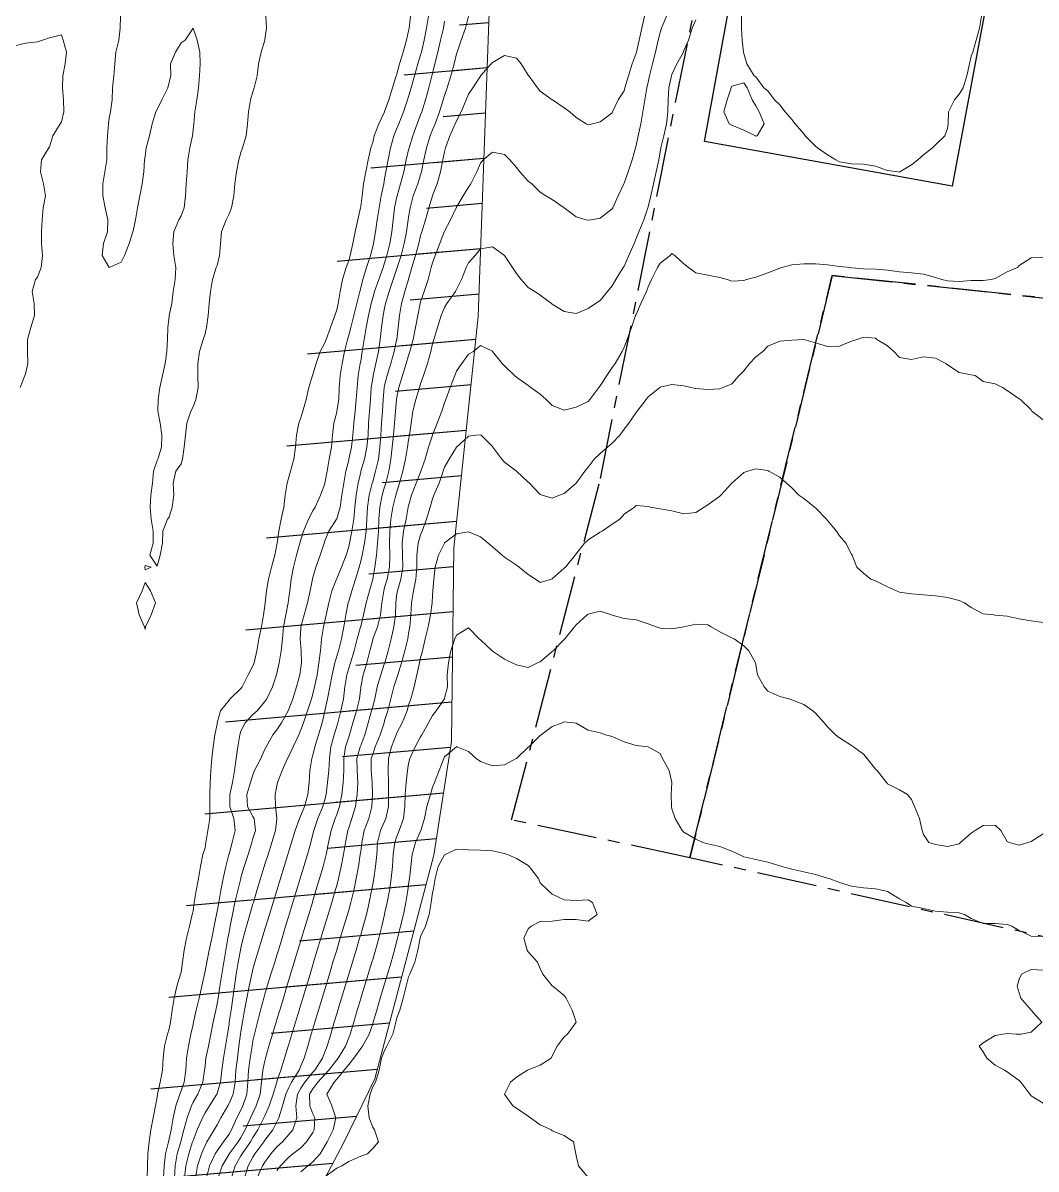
# Model space of a CAD drawing. Header units: centimetres. Extents: x 0 to 642158, y -847 to 649707.
# Drawn here: x 617117.14 to 617159.46, y 621614.12 to 621661.96 of the extents above; entities that cross this region are included whole.
import ezdxf

# ---------------------------------------------------------------- set-up
doc = ezdxf.new("R2010")
doc.units = ezdxf.units.CM
doc.header["$MEASUREMENT"] = 0
doc.linetypes.add('CENTERX2', pattern=[4, 2.5, -0.5, 0.5, -0.5])
doc.layers.add('MEV_schema paysager_Ha', color=7, linetype='Continuous', lineweight=25, transparency=0.13)
doc.layers.add('MEV_schema paysager_V', color=7, linetype='Continuous', lineweight=20)
doc.layers.add('WAL_topographie 0.5', color=253, linetype='Continuous', lineweight=20)
doc.layers.add('SPW_batiments', color=7, linetype='Continuous')
doc.layers.add('SPW_parcellaire cadastral', color=7, linetype='CENTERX2', lineweight=25, true_color=0xff0542)

msp = doc.modelspace()

# ---------------------------------------------------------------- hatches: boundary and pattern name
at = {"layer": 'MEV_schema paysager_Ha', "transparency": 33554687}
h = msp.add_hatch(dxfattribs=at)
h.set_pattern_fill('ANSI31', color=60, scale=30, angle=320)
h.paths.add_polyline_path([(617169.617, 620973.194), (617165.143, 620997.552), (617163.049, 621011.729), (617162.573, 621023.432), (617161.336, 621028.189), (617160.67, 621031.995), (617159.432, 621036.467), (617156.475, 621053.969), (617156.906, 621060.001), (617157.984, 621066.14), (617158.414, 621069.802), (617158.199, 621075.295), (617157.014, 621080.142), (617155.505, 621084.988), (617154.751, 621088.973), (617151.842, 621094.789), (617149.148, 621099.205), (617146.994, 621101.252), (617145.377, 621102.544), (617143.546, 621103.621), (617141.391, 621107.391), (617140.307, 621121.334), (617138.581, 621134.515), (617137.596, 621148.681), (617137.947, 621158.301), (617138.342, 621166.601), (617137.255, 621176.482), (617136.069, 621187.153), (617134.618, 621206.801), (617133.841, 621215.056), (617132.235, 621238.569), (617131.105, 621276.162), (617130.662, 621320.72), (617129.383, 621365.826), (617128.171, 621391.821), (617126.408, 621441.701), (617124.527, 621449.888), (617124.527, 621453.399), (617124.884, 621455.482), (617126.075, 621456.85), (617127.265, 621458.873), (617127.265, 621461.254), (617125.649, 621473.672), (617125.524, 621482.896), (617125.025, 621497.979), (617124.776, 621519.544), (617124.92, 621540.094), (617125.983, 621565.584), (617126.337, 621580.453), (617126.163, 621598.374), (617127.186, 621608.874), (617130.532, 621615.192), (617131.834, 621617.887), (617134.298, 621627.22), (617135.042, 621631.96), (617135.135, 621640.047), (617136.158, 621649.713), (617136.911, 621670.5), (617129.26, 621649.205), (617124.61, 621628.36), (617120.259, 621606.016), (617117.259, 621583.371), (617115.237, 621541.083), (617114.562, 621520.401), (617115.536, 621487.717), (617112.094, 621474.528), (617111.291, 621462.83), (617115.078, 621434.173), (617114.685, 621412.686), (617116.517, 621383.817), (617118.213, 621359.713), (617121.633, 621297.519), (617122.293, 621280.379), (617124.809, 621252.783), (617126.661, 621222.595), (617125.403, 621211.007), (617126.795, 621190.875), (617128.52, 621169.158), (617130.485, 621161.793), (617131.444, 621155.186), (617130.649, 621150.827), (617132.125, 621142.753), (617132.79, 621125.456), (617134.954, 621111.319), (617137.702, 621098.468), (617139.749, 621087.381), (617141.795, 621083.246), (617143.417, 621082.42), (617144.557, 621081.575), (617145.493, 621080.194), (617145.463, 621077.083), (617144.023, 621074.463), (617144.278, 621071.03), (617145.295, 621066.579), (617147.455, 621053.531), (617147.76, 621048.137), (617148.575, 621044.067), (617151.222, 621037.452), (617151.12, 621031.956), (617151.633, 621023.148), (617154.427, 621011.658), (617158.897, 620988.919), (617162.537, 620970.568), (617168.729, 620939.186), (617182.921, 620879.156), (617188.263, 620855.446), (617193.71, 620854.003), (617187.498, 620892.108), (617176.811, 620939.879)])
h = msp.add_hatch(dxfattribs=at)
h.set_pattern_fill('ANSI31', color=60, scale=15, angle=320)
h.paths.add_polyline_path([(617169.617, 620973.194), (617165.143, 620997.552), (617163.049, 621011.729), (617162.573, 621023.432), (617161.336, 621028.189), (617160.67, 621031.995), (617159.432, 621036.467), (617156.475, 621053.969), (617156.906, 621060.001), (617157.984, 621066.14), (617158.414, 621069.802), (617158.199, 621075.295), (617157.014, 621080.142), (617155.505, 621084.988), (617154.751, 621088.973), (617151.842, 621094.789), (617149.148, 621099.205), (617146.994, 621101.252), (617145.377, 621102.544), (617143.546, 621103.621), (617141.391, 621107.391), (617140.307, 621121.334), (617138.581, 621134.515), (617137.596, 621148.681), (617137.947, 621158.301), (617138.342, 621166.601), (617137.255, 621176.482), (617136.069, 621187.153), (617134.618, 621206.801), (617133.841, 621215.056), (617132.235, 621238.569), (617131.105, 621276.162), (617130.662, 621320.72), (617129.383, 621365.826), (617128.171, 621391.821), (617126.408, 621441.701), (617124.527, 621449.888), (617124.527, 621453.399), (617124.884, 621455.482), (617126.075, 621456.85), (617127.265, 621458.873), (617127.265, 621461.254), (617125.649, 621473.672), (617125.524, 621482.896), (617125.025, 621497.979), (617124.776, 621519.544), (617124.92, 621540.094), (617125.983, 621565.584), (617126.337, 621580.453), (617126.163, 621598.374), (617127.186, 621608.874), (617130.532, 621615.192), (617131.834, 621617.887), (617134.298, 621627.22), (617135.042, 621631.96), (617135.135, 621640.047), (617136.158, 621649.713), (617136.911, 621670.5), (617132.957, 621648.368), (617129.989, 621627.895), (617123.162, 621605.493), (617122.123, 621583.834), (617121.418, 621540.656), (617120.578, 621519.454), (617120.8, 621487.646), (617120.576, 621474.663), (617119.681, 621463.134), (617121.439, 621434.424), (617121.208, 621413.2), (617123.756, 621383.971), (617124.633, 621359.105), (617126.907, 621297.599), (617127.217, 621280.099), (617128.476, 621252.652), (617130.286, 621222.294), (617130.788, 621212.114), (617133.595, 621189.8), (617133.864, 621168.997), (617134.545, 621163.04), (617136.407, 621155.367), (617136.033, 621153.22), (617137.061, 621150.231), (617136.705, 621143.134), (617138.509, 621125.82), (617138.985, 621114.157), (617141.16, 621102.299), (617147.01, 621090.064), (617151.616, 621087.22), (617153.107, 621084.646), (617154.311, 621082.965), (617155.38, 621081.272), (617156.272, 621077.352), (617156.539, 621073.164), (617152.956, 621057.576), (617153.92, 621035.982), (617159.694, 621019.068), (617160.419, 620997.657), (617177.679, 620920.157), (617193.56, 620854.923), (617187.498, 620892.108)])

# ---------------------------------------------------------------- linework, layer by layer
at = {"layer": 'MEV_schema paysager_V', "color": 7, "true_color": 0xffffff}
msp.add_lwpolyline([(617127.265, 621461.254), (617125.649, 621473.672), (617125.524, 621482.896), (617125.025, 621497.979), (617124.776, 621519.544), (617124.92, 621540.094), (617125.983, 621565.584), (617126.337, 621580.453), (617126.163, 621598.374), (617127.186, 621608.874), (617130.532, 621615.192), (617131.834, 621617.887), (617134.298, 621627.22), (617135.042, 621631.96), (617135.135, 621640.047), (617136.158, 621649.713), (617136.911, 621670.5)], dxfattribs=at)
at = {"layer": 'SPW_batiments'}
msp.add_lwpolyline([(617157.977, 621666.021), (617155.946, 621655.154), (617145.611, 621657.02), (617147.627, 621668.053), (617157.977, 621666.021)], dxfattribs=at)
at = {"layer": 'SPW_parcellaire cadastral'}
for points in [[(617182.262, 621648.106), (617150.946, 621651.419), (617144.999, 621627.113), (617137.552, 621628.697), (617141.263, 621642.951), (617146.814, 621670.696)], [(617175.499, 621620.356), (617161.978, 621623.32), (617144.999, 621627.113), (617150.946, 621651.419), (617182.262, 621648.106), (617179.137, 621636.513), (617177.665, 621630.411), (617175.499, 621620.356)]]:
    msp.add_lwpolyline(points, dxfattribs=at)
at = {"layer": 'WAL_topographie 0.5'}
for points in [[(617121.217, 621662.25), (617121.208, 621661.75), (617121.147, 621661.25), (617121.029, 621660.75), (617120.977, 621660.25), (617120.935, 621659.75), (617120.88, 621659.25), (617120.864, 621658.75), (617120.798, 621658.25), (617120.75, 621658), (617120.717, 621657.75), (617120.673, 621657.25), (617120.646, 621656.75), (617120.641, 621656.25), (617120.569, 621655.75), (617120.477, 621655.25), (617120.485, 621654.75), (617120.576, 621654.25), (617120.691, 621653.75), (617120.677, 621653.25), (617120.506, 621652.75), (617120.458, 621652.25), (617120.75, 621651.75), (617121.25, 621651.972), (617121.383, 621652.25), (617121.58, 621652.75), (617121.738, 621653.25), (617121.75, 621653.279), (617121.843, 621653.75), (617121.931, 621654.25), (617122.027, 621654.75), (617122.127, 621655.25), (617122.195, 621655.75), (617122.226, 621656.25), (617122.25, 621656.387), (617122.293, 621656.75), (617122.425, 621657.25), (617122.537, 621657.75), (617122.692, 621658.25), (617122.75, 621658.348), (617122.947, 621658.75), (617123.2, 621659.25), (617123.25, 621659.485), (617123.314, 621659.75), (617123.309, 621660.25), (617123.509, 621660.75), (617123.75, 621661.139), (617123.924, 621661.25), (617124.25, 621661.75), (617124.25, 621661.75), (617124.25, 621661.75), (617124.413, 621661.25), (617124.537, 621660.75), (617124.55, 621660.25), (617124.524, 621659.75), (617124.481, 621659.25), (617124.407, 621658.75), (617124.329, 621658.25), (617124.275, 621657.75), (617124.25, 621657.5), (617124.222, 621657.25), (617124.112, 621656.75), (617124.034, 621656.25), (617124.004, 621655.75), (617123.956, 621655.25), (617123.931, 621654.75), (617123.87, 621654.25), (617123.75, 621653.912), (617123.66, 621653.75), (617123.446, 621653.25), (617123.406, 621652.75), (617123.451, 621652.25), (617123.535, 621651.75), (617123.506, 621651.25), (617123.42, 621650.75), (617123.363, 621650.25), (617123.257, 621649.75), (617123.25, 621649.704), (617123.196, 621649.25), (617123.186, 621648.75), (617123.157, 621648.25), (617123.089, 621647.75), (617122.973, 621647.25), (617122.858, 621646.75), (617122.789, 621646.25), (617122.777, 621645.75), (617122.869, 621645.25), (617122.95, 621644.75), (617122.936, 621644.25), (617122.773, 621643.75), (617122.75, 621643.694), (617122.6, 621643.25), (617122.552, 621642.75), (617122.486, 621642.25), (617122.455, 621641.75), (617122.497, 621641.25), (617122.577, 621640.75), (617122.576, 621640.25), (617122.447, 621639.75), (617122.75, 621639.29), (617122.876, 621639.75), (617122.977, 621640.25), (617122.991, 621640.75), (617123.177, 621641.25), (617123.25, 621641.329), (617123.37, 621641.75), (617123.448, 621642.25), (617123.419, 621642.75), (617123.524, 621643.25), (617123.75, 621643.556), (617123.81, 621643.75), (617123.883, 621644.25), (617123.93, 621644.75), (617123.991, 621645.25), (617124.151, 621645.75), (617124.25, 621645.94), (617124.359, 621646.25), (617124.463, 621646.75), (617124.453, 621647.25), (617124.446, 621647.75), (617124.524, 621648.25), (617124.67, 621648.75), (617124.75, 621648.984), (617124.809, 621649.25), (617124.873, 621649.75), (617124.918, 621650.25), (617124.974, 621650.75), (617125.055, 621651.25), (617125.219, 621651.75), (617125.25, 621651.837), (617125.353, 621652.25), (617125.398, 621652.75), (617125.442, 621653.25), (617125.625, 621653.75), (617125.75, 621653.997), (617125.86, 621654.25), (617125.949, 621654.75), (617125.99, 621655.25), (617126.065, 621655.75), (617126.158, 621656.25), (617126.25, 621656.559), (617126.31, 621656.75), (617126.466, 621657.25), (617126.519, 621657.75), (617126.564, 621658.25), (617126.647, 621658.75), (617126.75, 621659.091), (617126.806, 621659.25), (617126.926, 621659.75), (617126.982, 621660.25), (617127.098, 621660.75), (617127.248, 621661.25), (617127.25, 621661.27), (617127.314, 621661.75), (617127.283, 621662.25)], [(617122.337, 621613.75), (617122.347, 621614.25), (617122.366, 621614.75), (617122.41, 621615.25), (617122.487, 621615.75), (617122.589, 621616.25), (617122.68, 621616.75), (617122.75, 621617.125), (617122.767, 621617.25), (617122.879, 621617.75), (617122.969, 621618.25), (617123.005, 621618.75), (617123.062, 621619.25), (617123.179, 621619.75), (617123.25, 621619.964), (617123.302, 621620.25), (617123.375, 621620.75), (617123.454, 621621.25), (617123.57, 621621.75), (617123.729, 621622.25), (617123.75, 621622.323), (617123.806, 621622.75), (617123.874, 621623.25), (617123.972, 621623.75), (617124.096, 621624.25), (617124.216, 621624.75), (617124.25, 621624.883), (617124.292, 621625.25), (617124.375, 621625.75), (617124.474, 621626.25), (617124.561, 621626.75), (617124.66, 621627.25), (617124.75, 621627.533), (617124.777, 621627.75), (617124.871, 621628.25), (617124.943, 621628.75), (617124.948, 621629.25), (617124.951, 621629.75), (617124.962, 621630.25), (617124.99, 621630.75), (617125.032, 621631.25), (617125.084, 621631.75), (617125.162, 621632.25), (617125.25, 621632.683), (617125.258, 621632.75), (617125.401, 621633.25), (617125.75, 621633.696), (617125.803, 621633.75), (617126.25, 621634.185), (617126.296, 621634.25), (617126.548, 621634.75), (617126.75, 621635.125), (617126.8, 621635.25), (617126.905, 621635.75), (617126.995, 621636.25), (617127.109, 621636.75), (617127.191, 621637.25), (617127.25, 621637.628), (617127.262, 621637.75), (617127.32, 621638.25), (617127.4, 621638.75), (617127.525, 621639.25), (617127.657, 621639.75), (617127.75, 621640.188), (617127.76, 621640.25), (617127.832, 621640.75), (617127.933, 621641.25), (617128.034, 621641.75), (617128.092, 621642.25), (617128.177, 621642.75), (617128.25, 621643), (617128.324, 621643.25), (617128.462, 621643.75), (617128.533, 621644.25), (617128.571, 621644.75), (617128.672, 621645.25), (617128.75, 621645.478), (617128.833, 621645.75), (617128.974, 621646.25), (617129.087, 621646.75), (617129.235, 621647.25), (617129.25, 621647.287), (617129.385, 621647.75), (617129.562, 621648.25), (617129.75, 621648.607), (617129.801, 621648.75), (617129.989, 621649.25), (617130.168, 621649.75), (617130.25, 621649.99), (617130.307, 621650.25), (617130.394, 621650.75), (617130.486, 621651.25), (617130.637, 621651.75), (617130.75, 621652.04), (617130.808, 621652.25), (617130.921, 621652.75), (617131.019, 621653.25), (617131.133, 621653.75), (617131.241, 621654.25), (617131.25, 621654.304), (617131.304, 621654.75), (617131.373, 621655.25), (617131.458, 621655.75), (617131.555, 621656.25), (617131.67, 621656.75), (617131.75, 621656.977), (617131.817, 621657.25), (617132.002, 621657.75), (617132.242, 621658.25), (617132.25, 621658.267), (617132.43, 621658.75), (617132.581, 621659.25), (617132.737, 621659.75), (617132.75, 621659.789), (617132.873, 621660.25), (617133.018, 621660.75), (617133.159, 621661.25), (617133.25, 621661.634), (617133.271, 621661.75), (617133.333, 621662.25)], [(617123.017, 621613.75), (617123.042, 621614.25), (617123.098, 621614.75), (617123.217, 621615.25), (617123.25, 621615.377), (617123.328, 621615.75), (617123.422, 621616.25), (617123.532, 621616.75), (617123.7, 621617.25), (617123.75, 621617.387), (617123.88, 621617.75), (617123.951, 621618.25), (617123.978, 621618.75), (617124.053, 621619.25), (617124.161, 621619.75), (617124.25, 621620.15), (617124.272, 621620.25), (617124.385, 621620.75), (617124.497, 621621.25), (617124.609, 621621.75), (617124.72, 621622.25), (617124.75, 621622.385), (617124.824, 621622.75), (617124.926, 621623.25), (617125.029, 621623.75), (617125.127, 621624.25), (617125.226, 621624.75), (617125.25, 621624.864), (617125.318, 621625.25), (617125.409, 621625.75), (617125.506, 621626.25), (617125.615, 621626.75), (617125.745, 621627.25), (617125.75, 621627.268), (617125.881, 621627.75), (617126.007, 621628.25), (617125.949, 621628.75), (617125.791, 621629.25), (617125.784, 621629.75), (617125.891, 621630.25), (617125.984, 621630.75), (617126.055, 621631.25), (617126.122, 621631.75), (617126.202, 621632.25), (617126.25, 621632.398), (617126.427, 621632.75), (617126.75, 621633.097), (617126.92, 621633.25), (617127.25, 621633.63), (617127.332, 621633.75), (617127.563, 621634.25), (617127.732, 621634.75), (617127.75, 621634.823), (617127.842, 621635.25), (617127.922, 621635.75), (617127.977, 621636.25), (617128.031, 621636.75), (617128.121, 621637.25), (617128.221, 621637.75), (617128.25, 621637.983), (617128.283, 621638.25), (617128.349, 621638.75), (617128.446, 621639.25), (617128.57, 621639.75), (617128.71, 621640.25), (617128.75, 621640.393), (617128.859, 621640.75), (617129.071, 621641.25), (617129.25, 621641.589), (617129.349, 621641.75), (617129.574, 621642.25), (617129.75, 621642.727), (617129.756, 621642.75), (617129.846, 621643.25), (617129.93, 621643.75), (617130.028, 621644.25), (617130.076, 621644.75), (617130.121, 621645.25), (617130.25, 621645.72), (617130.256, 621645.75), (617130.336, 621646.25), (617130.352, 621646.75), (617130.388, 621647.25), (617130.47, 621647.75), (617130.573, 621648.25), (617130.694, 621648.75), (617130.75, 621648.934), (617130.833, 621649.25), (617130.963, 621649.75), (617131.084, 621650.25), (617131.208, 621650.75), (617131.25, 621650.91), (617131.337, 621651.25), (617131.492, 621651.75), (617131.653, 621652.25), (617131.75, 621652.627), (617131.779, 621652.75), (617131.864, 621653.25), (617131.939, 621653.75), (617132.016, 621654.25), (617132.109, 621654.75), (617132.209, 621655.25), (617132.25, 621655.458), (617132.305, 621655.75), (617132.396, 621656.25), (617132.491, 621656.75), (617132.638, 621657.25), (617132.75, 621657.526), (617132.838, 621657.75), (617133.037, 621658.25), (617133.209, 621658.75), (617133.25, 621658.887), (617133.357, 621659.25), (617133.498, 621659.75), (617133.642, 621660.25), (617133.75, 621660.63), (617133.782, 621660.75), (617133.9, 621661.25), (617133.998, 621661.75), (617134.086, 621662.25)], [(617123.894, 621613.75), (617123.944, 621614.25), (617124.065, 621614.75), (617124.231, 621615.25), (617124.25, 621615.312), (617124.425, 621615.75), (617124.637, 621616.25), (617124.75, 621616.463), (617124.929, 621616.75), (617125.242, 621617.25), (617125.25, 621617.272), (617125.394, 621617.75), (617125.455, 621618.25), (617125.521, 621618.75), (617125.604, 621619.25), (617125.685, 621619.75), (617125.75, 621620.155), (617125.763, 621620.25), (617125.834, 621620.75), (617125.907, 621621.25), (617125.98, 621621.75), (617126.055, 621622.25), (617126.136, 621622.75), (617126.229, 621623.25), (617126.25, 621623.356), (617126.347, 621623.75), (617126.478, 621624.25), (617126.621, 621624.75), (617126.75, 621625.196), (617126.767, 621625.25), (617126.917, 621625.75), (617127.067, 621626.25), (617127.221, 621626.75), (617127.25, 621626.842), (617127.379, 621627.25), (617127.533, 621627.75), (617127.688, 621628.25), (617127.75, 621628.742), (617127.751, 621628.75), (617127.75, 621628.763), (617127.686, 621629.25), (617127.68, 621629.75), (617127.75, 621630.12), (617127.777, 621630.25), (617127.963, 621630.75), (617128.194, 621631.25), (617128.25, 621631.359), (617128.427, 621631.75), (617128.666, 621632.25), (617128.75, 621632.453), (617128.858, 621632.75), (617129.027, 621633.25), (617129.189, 621633.75), (617129.25, 621633.961), (617129.322, 621634.25), (617129.427, 621634.75), (617129.507, 621635.25), (617129.569, 621635.75), (617129.617, 621636.25), (617129.689, 621636.75), (617129.75, 621637.003), (617129.803, 621637.25), (617129.916, 621637.75), (617130.046, 621638.25), (617130.238, 621638.75), (617130.25, 621638.776), (617130.442, 621639.25), (617130.642, 621639.75), (617130.75, 621640.094), (617130.786, 621640.25), (617130.88, 621640.75), (617130.962, 621641.25), (617131.01, 621641.75), (617131.062, 621642.25), (617131.143, 621642.75), (617131.25, 621643.215), (617131.259, 621643.25), (617131.404, 621643.75), (617131.511, 621644.25), (617131.561, 621644.75), (617131.58, 621645.25), (617131.613, 621645.75), (617131.652, 621646.25), (617131.69, 621646.75), (617131.75, 621647.116), (617131.772, 621647.25), (617131.884, 621647.75), (617131.987, 621648.25), (617132.068, 621648.75), (617132.125, 621649.25), (617132.188, 621649.75), (617132.25, 621650.055), (617132.291, 621650.25), (617132.442, 621650.75), (617132.612, 621651.25), (617132.75, 621651.669), (617132.777, 621651.75), (617132.933, 621652.25), (617133.069, 621652.75), (617133.167, 621653.25), (617133.237, 621653.75), (617133.25, 621653.854), (617133.311, 621654.25), (617133.442, 621654.75), (617133.634, 621655.25), (617133.75, 621655.617), (617133.791, 621655.75), (617133.886, 621656.25), (617133.997, 621656.75), (617134.155, 621657.25), (617134.25, 621657.496), (617134.353, 621657.75), (617134.546, 621658.25), (617134.695, 621658.75), (617134.75, 621658.933), (617134.857, 621659.25), (617135.012, 621659.75), (617135.148, 621660.25), (617135.25, 621660.67), (617135.275, 621660.75), (617135.449, 621661.25), (617135.629, 621661.75), (617135.75, 621662.244)], [(617124.348, 621613.75), (617124.428, 621614.25), (617124.598, 621614.75), (617124.75, 621615.101), (617124.829, 621615.25), (617125.131, 621615.75), (617125.25, 621615.957), (617125.412, 621616.25), (617125.699, 621616.75), (617125.75, 621616.849), (617125.92, 621617.25), (617126.001, 621617.75), (617126.04, 621618.25), (617126.1, 621618.75), (617126.165, 621619.25), (617126.233, 621619.75), (617126.25, 621619.865), (617126.311, 621620.25), (617126.399, 621620.75), (617126.493, 621621.25), (617126.591, 621621.75), (617126.698, 621622.25), (617126.75, 621622.466), (617126.833, 621622.75), (617126.983, 621623.25), (617127.133, 621623.75), (617127.25, 621624.128), (617127.287, 621624.25), (617127.445, 621624.75), (617127.599, 621625.25), (617127.75, 621625.75), (617127.75, 621625.75), (617127.899, 621626.25), (617128.053, 621626.75), (617128.21, 621627.25), (617128.25, 621627.382), (617128.361, 621627.75), (617128.511, 621628.25), (617128.693, 621628.75), (617128.75, 621628.877), (617128.905, 621629.25), (617129.046, 621629.75), (617129.098, 621630.25), (617129.131, 621630.75), (617129.204, 621631.25), (617129.25, 621631.394), (617129.336, 621631.75), (617129.493, 621632.25), (617129.637, 621632.75), (617129.75, 621633.231), (617129.754, 621633.25), (617129.863, 621633.75), (617129.961, 621634.25), (617130.053, 621634.75), (617130.17, 621635.25), (617130.25, 621635.522), (617130.319, 621635.75), (617130.444, 621636.25), (617130.548, 621636.75), (617130.634, 621637.25), (617130.728, 621637.75), (617130.75, 621637.824), (617130.879, 621638.25), (617131.038, 621638.75), (617131.18, 621639.25), (617131.25, 621639.499), (617131.312, 621639.75), (617131.415, 621640.25), (617131.483, 621640.75), (617131.509, 621641.25), (617131.532, 621641.75), (617131.607, 621642.25), (617131.731, 621642.75), (617131.75, 621642.814), (617131.874, 621643.25), (617131.99, 621643.75), (617132.053, 621644.25), (617132.093, 621644.75), (617132.123, 621645.25), (617132.157, 621645.75), (617132.189, 621646.25), (617132.232, 621646.75), (617132.25, 621646.834), (617132.349, 621647.25), (617132.502, 621647.75), (617132.645, 621648.25), (617132.75, 621648.735), (617132.753, 621648.75), (617132.818, 621649.25), (617132.876, 621649.75), (617132.96, 621650.25), (617133.096, 621650.75), (617133.244, 621651.25), (617133.25, 621651.271), (617133.39, 621651.75), (617133.539, 621652.25), (617133.673, 621652.75), (617133.75, 621653.088), (617133.797, 621653.25), (617133.949, 621653.75), (617134.093, 621654.25), (617134.247, 621654.75), (617134.25, 621654.759), (617134.442, 621655.25), (617134.581, 621655.75), (617134.679, 621656.25), (617134.75, 621656.588), (617134.793, 621656.75), (617134.97, 621657.25), (617135.198, 621657.75), (617135.25, 621657.884), (617135.45, 621658.25), (617135.651, 621658.75), (617135.75, 621658.991), (617135.937, 621659.25), (617136.25, 621659.746), (617136.254, 621659.75), (617136.697, 621660.25), (617136.75, 621660.308), (617137.25, 621660.6), (617137.75, 621660.497), (617137.951, 621660.25), (617138.25, 621659.778), (617138.269, 621659.75), (617138.631, 621659.25), (617138.75, 621659.121), (617139.25, 621658.756), (617139.257, 621658.75), (617139.75, 621658.414), (617139.977, 621658.25), (617140.25, 621658.017), (617140.671, 621657.75), (617140.75, 621657.704), (617140.937, 621657.75), (617141.25, 621657.834), (617141.75, 621658.214), (617141.77, 621658.25), (617142.006, 621658.75), (617142.25, 621659.129), (617142.285, 621659.25), (617142.434, 621659.75), (617142.583, 621660.25), (617142.75, 621660.705), (617142.761, 621660.75), (617142.884, 621661.25), (617142.987, 621661.75), (617143.102, 621662.25)], [(617124.812, 621613.75), (617124.939, 621614.25), (617125.172, 621614.75), (617125.25, 621614.88), (617125.516, 621615.25), (617125.75, 621615.573), (617125.86, 621615.75), (617126.083, 621616.25), (617126.25, 621616.58), (617126.329, 621616.75), (617126.501, 621617.25), (617126.539, 621617.75), (617126.569, 621618.25), (617126.639, 621618.75), (617126.713, 621619.25), (617126.75, 621619.473), (617126.81, 621619.75), (617126.935, 621620.25), (617127.067, 621620.75), (617127.203, 621621.25), (617127.25, 621621.419), (617127.349, 621621.75), (617127.502, 621622.25), (617127.659, 621622.75), (617127.75, 621623.045), (617127.812, 621623.25), (617127.963, 621623.75), (617128.115, 621624.25), (617128.25, 621624.69), (617128.268, 621624.75), (617128.421, 621625.25), (617128.571, 621625.75), (617128.72, 621626.25), (617128.75, 621626.346), (617128.874, 621626.75), (617129.024, 621627.25), (617129.162, 621627.75), (617129.25, 621628.092), (617129.287, 621628.25), (617129.456, 621628.75), (617129.666, 621629.25), (617129.75, 621629.549), (617129.801, 621629.75), (617129.869, 621630.25), (617129.919, 621630.75), (617129.944, 621631.25), (617130.008, 621631.75), (617130.146, 621632.25), (617130.25, 621632.608), (617130.292, 621632.75), (617130.421, 621633.25), (617130.531, 621633.75), (617130.588, 621634.25), (617130.668, 621634.75), (617130.75, 621635.026), (617130.822, 621635.25), (617130.978, 621635.75), (617131.104, 621636.25), (617131.247, 621636.75), (617131.25, 621636.761), (617131.37, 621637.25), (617131.483, 621637.75), (617131.615, 621638.25), (617131.75, 621638.75), (617131.75, 621638.75), (617131.846, 621639.25), (617131.907, 621639.75), (617131.957, 621640.25), (617131.991, 621640.75), (617132.005, 621641.25), (617132.043, 621641.75), (617132.151, 621642.25), (617132.25, 621642.603), (617132.293, 621642.75), (617132.427, 621643.25), (617132.514, 621643.75), (617132.565, 621644.25), (617132.621, 621644.75), (617132.665, 621645.25), (617132.701, 621645.75), (617132.747, 621646.25), (617132.75, 621646.269), (617132.844, 621646.75), (617132.996, 621647.25), (617133.151, 621647.75), (617133.25, 621648.081), (617133.306, 621648.25), (617133.442, 621648.75), (617133.544, 621649.25), (617133.632, 621649.75), (617133.729, 621650.25), (617133.75, 621650.323), (617133.897, 621650.75), (617134.071, 621651.25), (617134.194, 621651.75), (617134.25, 621651.954), (617134.362, 621652.25), (617134.555, 621652.75), (617134.741, 621653.25), (617134.75, 621653.272), (617135.004, 621653.75), (617135.237, 621654.25), (617135.25, 621654.278), (617135.532, 621654.75), (617135.75, 621655.104), (617135.851, 621655.25), (617136.099, 621655.75), (617136.25, 621656.103), (617136.367, 621656.25), (617136.75, 621656.563), (617137.25, 621656.471), (617137.473, 621656.25), (617137.75, 621655.926), (617137.896, 621655.75), (617138.25, 621655.365), (617138.39, 621655.25), (617138.75, 621654.901), (617138.988, 621654.75), (617139.25, 621654.587), (617139.743, 621654.25), (617139.75, 621654.245), (617140.25, 621653.867), (617140.67, 621653.75), (617140.75, 621653.729), (617140.875, 621653.75), (617141.25, 621653.808), (617141.75, 621654.198), (617141.776, 621654.25), (617142.005, 621654.75), (617142.237, 621655.25), (617142.25, 621655.276), (617142.414, 621655.75), (617142.589, 621656.25), (617142.723, 621656.75), (617142.75, 621656.849), (617142.835, 621657.25), (617142.949, 621657.75), (617143.038, 621658.25), (617143.113, 621658.75), (617143.199, 621659.25), (617143.25, 621659.496), (617143.305, 621659.75), (617143.432, 621660.25), (617143.557, 621660.75), (617143.667, 621661.25), (617143.75, 621661.57), (617143.815, 621661.75), (617144.025, 621662.25)], [(617153.77, 621655.75), (617153.75, 621655.74), (617153.679, 621655.75), (617153.25, 621655.808), (617152.75, 621655.983), (617152.25, 621656.063), (617151.75, 621656.082), (617151.25, 621656.168), (617151.087, 621656.25), (617150.75, 621656.461), (617150.321, 621656.75), (617150.25, 621656.82), (617149.813, 621657.25), (617149.75, 621657.33), (617149.394, 621657.75), (617149.25, 621657.933), (617148.973, 621658.25), (617148.75, 621658.542), (617148.536, 621658.75), (617148.25, 621659.135), (617148.092, 621659.25), (617147.75, 621659.714), (617147.687, 621659.75), (617147.375, 621660.25), (617147.25, 621660.687), (617147.242, 621660.75), (617147.181, 621661.25), (617147.148, 621661.75), (617147.149, 621662.25)], [(617157.171, 621662.25), (617157.087, 621661.75), (617156.96, 621661.25), (617156.817, 621660.75), (617156.75, 621660.579), (617156.67, 621660.25), (617156.561, 621659.75), (617156.404, 621659.25), (617156.25, 621658.994), (617156.046, 621658.75), (617155.797, 621658.25), (617155.787, 621657.75), (617155.75, 621657.562), (617155.641, 621657.25), (617155.25, 621656.875), (617155.13, 621656.75), (617154.75, 621656.462), (617154.524, 621656.25), (617154.25, 621656.043), (617153.77, 621655.75)], [(617123.468, 621613.75), (617123.502, 621614.25), (617123.587, 621614.75), (617123.731, 621615.25), (617123.75, 621615.321), (617123.869, 621615.75), (617124.001, 621616.25), (617124.177, 621616.75), (617124.25, 621616.908), (617124.449, 621617.25), (617124.658, 621617.75), (617124.729, 621618.25), (617124.75, 621618.425), (617124.788, 621618.75), (617124.887, 621619.25), (617124.992, 621619.75), (617125.094, 621620.25), (617125.197, 621620.75), (617125.25, 621621.01), (617125.29, 621621.25), (617125.373, 621621.75), (617125.454, 621622.25), (617125.533, 621622.75), (617125.617, 621623.25), (617125.705, 621623.75), (617125.75, 621624.007), (617125.794, 621624.25), (617125.892, 621624.75), (617125.999, 621625.25), (617126.112, 621625.75), (617126.238, 621626.25), (617126.25, 621626.294), (617126.389, 621626.75), (617126.546, 621627.25), (617126.7, 621627.75), (617126.75, 621627.914), (617126.853, 621628.25), (617126.796, 621628.75), (617126.75, 621628.833), (617126.523, 621629.25), (617126.501, 621629.75), (617126.649, 621630.25), (617126.75, 621630.575), (617126.818, 621630.75), (617127.073, 621631.25), (617127.25, 621631.651), (617127.297, 621631.75), (617127.577, 621632.25), (617127.75, 621632.452), (617127.941, 621632.75), (617128.219, 621633.25), (617128.25, 621633.32), (617128.411, 621633.75), (617128.575, 621634.25), (617128.709, 621634.75), (617128.75, 621635.05), (617128.773, 621635.25), (617128.762, 621635.75), (617128.75, 621635.912), (617128.727, 621636.25), (617128.75, 621636.681), (617128.754, 621636.75), (617128.886, 621637.25), (617129.033, 621637.75), (617129.145, 621638.25), (617129.235, 621638.75), (617129.25, 621638.818), (617129.37, 621639.25), (617129.561, 621639.75), (617129.717, 621640.25), (617129.75, 621640.342), (617129.924, 621640.75), (617130.243, 621641.25), (617130.25, 621641.265), (617130.391, 621641.75), (617130.466, 621642.25), (617130.54, 621642.75), (617130.632, 621643.25), (617130.75, 621643.71), (617130.76, 621643.75), (617130.867, 621644.25), (617130.926, 621644.75), (617130.963, 621645.25), (617131.015, 621645.75), (617131.065, 621646.25), (617131.098, 621646.75), (617131.147, 621647.25), (617131.233, 621647.75), (617131.25, 621647.85), (617131.312, 621648.25), (617131.391, 621648.75), (617131.483, 621649.25), (617131.574, 621649.75), (617131.684, 621650.25), (617131.75, 621650.485), (617131.829, 621650.75), (617132, 621651.25), (617132.183, 621651.75), (617132.25, 621651.949), (617132.341, 621652.25), (617132.463, 621652.75), (617132.549, 621653.25), (617132.604, 621653.75), (617132.668, 621654.25), (617132.75, 621654.645), (617132.772, 621654.75), (617132.915, 621655.25), (617133.053, 621655.75), (617133.153, 621656.25), (617133.25, 621656.668), (617133.268, 621656.75), (617133.426, 621657.25), (617133.61, 621657.75), (617133.75, 621658.124), (617133.797, 621658.25), (617133.959, 621658.75), (617134.098, 621659.25), (617134.227, 621659.75), (617134.25, 621659.848), (617134.347, 621660.25), (617134.468, 621660.75), (617134.589, 621661.25), (617134.702, 621661.75), (617134.75, 621662.034)], [(617125.297, 621613.75), (617125.462, 621614.25), (617125.75, 621614.736), (617125.758, 621614.75), (617126.13, 621615.25), (617126.25, 621615.439), (617126.428, 621615.75), (617126.65, 621616.25), (617126.75, 621616.461), (617126.885, 621616.75), (617127.045, 621617.25), (617127.102, 621617.75), (617127.165, 621618.25), (617127.25, 621618.64), (617127.279, 621618.75), (617127.416, 621619.25), (617127.564, 621619.75), (617127.716, 621620.25), (617127.75, 621620.361), (617127.867, 621620.75), (617128.019, 621621.25), (617128.17, 621621.75), (617128.25, 621622.015), (617128.321, 621622.25), (617128.474, 621622.75), (617128.625, 621623.25), (617128.75, 621623.658), (617128.778, 621623.75), (617128.928, 621624.25), (617129.078, 621624.75), (617129.231, 621625.25), (617129.25, 621625.314), (617129.381, 621625.75), (617129.532, 621626.25), (617129.679, 621626.75), (617129.75, 621627.023), (617129.804, 621627.25), (617129.903, 621627.75), (617130.012, 621628.25), (617130.186, 621628.75), (617130.25, 621628.925), (617130.361, 621629.25), (617130.458, 621629.75), (617130.521, 621630.25), (617130.543, 621630.75), (617130.543, 621631.25), (617130.619, 621631.75), (617130.75, 621632.165), (617130.778, 621632.25), (617130.922, 621632.75), (617131.074, 621633.25), (617131.202, 621633.75), (617131.25, 621634.218), (617131.253, 621634.25), (617131.347, 621634.75), (617131.509, 621635.25), (617131.633, 621635.75), (617131.75, 621636.207), (617131.763, 621636.25), (617131.946, 621636.75), (617132.076, 621637.25), (617132.138, 621637.75), (617132.21, 621638.25), (617132.25, 621638.395), (617132.348, 621638.75), (617132.452, 621639.25), (617132.468, 621639.75), (617132.459, 621640.25), (617132.471, 621640.75), (617132.512, 621641.25), (617132.595, 621641.75), (617132.723, 621642.25), (617132.75, 621642.349), (617132.871, 621642.75), (617133.012, 621643.25), (617133.118, 621643.75), (617133.199, 621644.25), (617133.25, 621644.562), (617133.291, 621644.75), (617133.364, 621645.25), (617133.428, 621645.75), (617133.547, 621646.25), (617133.707, 621646.75), (617133.75, 621646.891), (617133.875, 621647.25), (617134.033, 621647.75), (617134.172, 621648.25), (617134.25, 621648.581), (617134.298, 621648.75), (617134.45, 621649.25), (617134.608, 621649.75), (617134.75, 621650.081), (617134.85, 621650.25), (617135.206, 621650.75), (617135.25, 621650.837), (617135.453, 621651.25), (617135.654, 621651.75), (617135.75, 621651.944), (617136.025, 621652.25), (617136.25, 621652.529), (617136.75, 621652.62), (617137.25, 621652.255), (617137.254, 621652.25), (617137.592, 621651.75), (617137.75, 621651.509), (617137.953, 621651.25), (617138.25, 621650.913), (617138.526, 621650.75), (617138.75, 621650.601), (617139.219, 621650.25), (617139.25, 621650.229), (617139.75, 621649.912), (617140.25, 621649.828), (617140.75, 621650.036), (617141.055, 621650.25), (617141.25, 621650.376), (617141.563, 621650.75), (617141.75, 621650.982), (617141.901, 621651.25), (617142.21, 621651.75), (617142.25, 621651.81), (617142.454, 621652.25), (617142.666, 621652.75), (617142.75, 621652.969), (617142.861, 621653.25), (617143.073, 621653.75), (617143.239, 621654.25), (617143.25, 621654.293), (617143.367, 621654.75), (617143.474, 621655.25), (617143.585, 621655.75), (617143.696, 621656.25), (617143.75, 621656.568), (617143.786, 621656.75), (617143.914, 621657.25), (617144.023, 621657.75), (617144.072, 621658.25), (617144.091, 621658.75), (617144.116, 621659.25), (617144.224, 621659.75), (617144.25, 621659.818), (617144.457, 621660.25), (617144.724, 621660.75), (617144.75, 621660.809), (617144.939, 621661.25), (617145.096, 621661.75), (617145.25, 621662.092)], [(617116.75, 621661), (617117.25, 621661.117), (617117.75, 621661.182), (617117.964, 621661.25), (617118.25, 621661.341), (617118.75, 621661.47), (617118.825, 621661.25), (617118.956, 621660.75), (617118.912, 621660.25), (617118.811, 621659.75), (617118.792, 621659.25), (617118.836, 621658.75), (617118.85, 621658.25), (617118.75, 621657.832), (617118.696, 621657.75), (617118.398, 621657.25), (617118.25, 621656.792), (617118.221, 621656.75), (617117.925, 621656.25), (617117.876, 621655.75), (617118, 621655.25), (617118.082, 621654.75), (617117.994, 621654.25), (617117.941, 621653.75), (617117.915, 621653.25), (617117.915, 621652.75), (617117.959, 621652.25), (617117.91, 621651.75), (617117.75, 621651.345), (617117.666, 621651.25), (617117.531, 621650.75), (617117.608, 621650.25), (617117.626, 621649.75), (617117.469, 621649.25), (617117.336, 621648.75), (617117.339, 621648.25), (617117.351, 621647.75), (617117.25, 621647.316), (617117.226, 621647.25), (617117.025, 621646.75)], [(617147.812, 621657.25), (617147.75, 621657.244), (617147.735, 621657.25), (617147.25, 621657.492), (617146.75, 621657.696), (617146.635, 621657.75), (617146.41, 621658.25), (617146.55, 621658.75), (617146.727, 621659.25), (617146.75, 621659.324), (617147.25, 621659.459), (617147.389, 621659.25), (617147.597, 621658.75), (617147.75, 621658.5), (617147.887, 621658.25), (617148.099, 621657.75), (617147.812, 621657.25)], [(617125.855, 621613.75), (617126.009, 621614.25), (617126.25, 621614.665), (617126.297, 621614.75), (617126.643, 621615.25), (617126.75, 621615.433), (617126.96, 621615.75), (617127.21, 621616.25), (617127.25, 621616.34), (617127.431, 621616.75), (617127.595, 621617.25), (617127.743, 621617.75), (617127.75, 621617.772), (617127.919, 621618.25), (617128.074, 621618.75), (617128.224, 621619.25), (617128.25, 621619.336), (617128.377, 621619.75), (617128.526, 621620.25), (617128.679, 621620.75), (617128.75, 621620.985), (617128.83, 621621.25), (617128.98, 621621.75), (617129.133, 621622.25), (617129.25, 621622.639), (617129.283, 621622.75), (617129.435, 621623.25), (617129.587, 621623.75), (617129.737, 621624.25), (617129.75, 621624.293), (617129.89, 621624.75), (617130.04, 621625.25), (617130.189, 621625.75), (617130.25, 621625.961), (617130.327, 621626.25), (617130.438, 621626.75), (617130.528, 621627.25), (617130.608, 621627.75), (617130.711, 621628.25), (617130.75, 621628.365), (617130.881, 621628.75), (617131.03, 621629.25), (617131.097, 621629.75), (617131.125, 621630.25), (617131.099, 621630.75), (617131.095, 621631.25), (617131.23, 621631.75), (617131.25, 621631.803), (617131.425, 621632.25), (617131.566, 621632.75), (617131.706, 621633.25), (617131.75, 621633.425), (617131.834, 621633.75), (617131.935, 621634.25), (617132.084, 621634.75), (617132.25, 621635.231), (617132.256, 621635.25), (617132.394, 621635.75), (617132.527, 621636.25), (617132.64, 621636.75), (617132.699, 621637.25), (617132.712, 621637.75), (617132.75, 621638.05), (617132.78, 621638.25), (617132.931, 621638.75), (617133.009, 621639.25), (617133.001, 621639.75), (617132.987, 621640.25), (617133.038, 621640.75), (617133.146, 621641.25), (617133.237, 621641.75), (617133.25, 621641.804), (617133.377, 621642.25), (617133.566, 621642.75), (617133.75, 621643.212), (617133.767, 621643.25), (617133.941, 621643.75), (617134.083, 621644.25), (617134.244, 621644.75), (617134.25, 621644.766), (617134.448, 621645.25), (617134.638, 621645.75), (617134.75, 621646.106), (617134.805, 621646.25), (617134.989, 621646.75), (617135.18, 621647.25), (617135.25, 621647.423), (617135.479, 621647.75), (617135.75, 621648.131), (617135.967, 621648.25), (617136.25, 621648.496), (617136.75, 621648.265), (617136.759, 621648.25), (617137.157, 621647.75), (617137.25, 621647.656), (617137.672, 621647.25), (617137.75, 621647.17), (617138.25, 621646.834), (617138.36, 621646.75), (617138.75, 621646.467), (617139, 621646.25), (617139.25, 621646), (617139.75, 621645.796), (617140.25, 621645.917), (617140.75, 621646.164), (617140.819, 621646.25), (617141.198, 621646.75), (617141.25, 621646.811), (617141.522, 621647.25), (617141.75, 621647.574), (617141.87, 621647.75), (617142.169, 621648.25), (617142.25, 621648.433), (617142.383, 621648.75), (617142.554, 621649.25), (617142.728, 621649.75), (617142.75, 621649.797), (617142.952, 621650.25), (617143.182, 621650.75), (617143.25, 621650.941), (617143.393, 621651.25), (617143.646, 621651.75), (617143.75, 621651.938), (617144.172, 621652.25), (617144.25, 621652.344), (617144.369, 621652.25), (617144.75, 621651.912), (617144.933, 621651.75), (617145.25, 621651.528), (617145.75, 621651.438), (617146.25, 621651.332), (617146.56, 621651.25), (617146.75, 621651.18), (617147.25, 621651.214), (617147.361, 621651.25), (617147.75, 621651.35), (617148.25, 621651.533), (617148.75, 621651.726), (617148.838, 621651.75), (617149.25, 621651.872), (617149.75, 621651.91), (617150.25, 621651.909), (617150.75, 621651.86), (617151.25, 621651.798), (617151.717, 621651.75), (617151.75, 621651.747), (617152.25, 621651.7), (617152.75, 621651.681), (617153.25, 621651.641), (617153.75, 621651.57), (617154.25, 621651.525), (617154.75, 621651.473), (617155.25, 621651.341), (617155.515, 621651.25), (617155.75, 621651.198), (617156.25, 621651.171), (617156.75, 621651.207), (617157.25, 621651.217), (617157.583, 621651.25), (617157.75, 621651.289), (617158.25, 621651.576), (617158.679, 621651.75), (617158.75, 621651.839), (617159.25, 621652.156), (617159.75, 621652.173)], [(617126.395, 621613.75), (617126.554, 621614.25), (617126.75, 621614.62), (617126.829, 621614.75), (617127.201, 621615.25), (617127.25, 621615.326), (617127.581, 621615.75), (617127.75, 621616.086), (617127.836, 621616.25), (617127.987, 621616.75), (617128.122, 621617.25), (617128.25, 621617.523), (617128.366, 621617.75), (617128.681, 621618.25), (617128.75, 621618.428), (617128.886, 621618.75), (617129.039, 621619.25), (617129.185, 621619.75), (617129.25, 621619.966), (617129.335, 621620.25), (617129.488, 621620.75), (617129.64, 621621.25), (617129.75, 621621.611), (617129.793, 621621.75), (617129.943, 621622.25), (617130.092, 621622.75), (617130.246, 621623.25), (617130.25, 621623.264), (617130.395, 621623.75), (617130.546, 621624.25), (617130.698, 621624.75), (617130.75, 621624.925), (617130.842, 621625.25), (617130.965, 621625.75), (617131.067, 621626.25), (617131.156, 621626.75), (617131.234, 621627.25), (617131.25, 621627.38), (617131.292, 621627.75), (617131.39, 621628.25), (617131.583, 621628.75), (617131.717, 621629.25), (617131.742, 621629.75), (617131.735, 621630.25), (617131.688, 621630.75), (617131.69, 621631.25), (617131.75, 621631.442), (617131.852, 621631.75), (617132.056, 621632.25), (617132.224, 621632.75), (617132.25, 621632.841), (617132.378, 621633.25), (617132.502, 621633.75), (617132.638, 621634.25), (617132.75, 621634.586), (617132.806, 621634.75), (617132.956, 621635.25), (617133.092, 621635.75), (617133.213, 621636.25), (617133.25, 621636.473), (617133.3, 621636.75), (617133.339, 621637.25), (617133.37, 621637.75), (617133.456, 621638.25), (617133.551, 621638.75), (617133.588, 621639.25), (617133.592, 621639.75), (617133.647, 621640.25), (617133.75, 621640.59), (617133.812, 621640.75), (617133.998, 621641.25), (617134.144, 621641.75), (617134.25, 621642.1), (617134.309, 621642.25), (617134.52, 621642.75), (617134.694, 621643.25), (617134.75, 621643.412), (617134.941, 621643.75), (617135.246, 621644.25), (617135.25, 621644.257), (617135.75, 621644.718), (617136.042, 621644.75), (617136.25, 621644.771), (617136.278, 621644.75), (617136.75, 621644.278), (617136.769, 621644.25), (617137.138, 621643.75), (617137.25, 621643.629), (617137.75, 621643.25), (617137.75, 621643.25), (617138.25, 621642.791), (617138.298, 621642.75), (617138.75, 621642.281), (617138.826, 621642.25), (617139.25, 621642.122), (617139.554, 621642.25), (617139.75, 621642.323), (617140.245, 621642.75), (617140.25, 621642.754), (617140.604, 621643.25), (617140.75, 621643.425), (617141.001, 621643.75), (617141.25, 621643.99), (617141.556, 621644.25), (617141.75, 621644.417), (617142.075, 621644.75), (617142.25, 621645.005), (617142.446, 621645.25), (617142.75, 621645.705), (617142.797, 621645.75), (617143.169, 621646.25), (617143.25, 621646.36), (617143.743, 621646.75), (617143.75, 621646.755), (617144.25, 621646.869), (617144.75, 621646.815), (617145.039, 621646.75), (617145.25, 621646.698), (617145.75, 621646.655), (617146.25, 621646.688), (617146.387, 621646.75), (617146.75, 621646.904), (617147.062, 621647.25), (617147.25, 621647.438), (617147.484, 621647.75), (617147.75, 621648.022), (617148.042, 621648.25), (617148.25, 621648.474), (617148.75, 621648.681), (617149.25, 621648.717), (617149.75, 621648.742), (617150.25, 621648.611), (617150.75, 621648.454), (617151.25, 621648.464), (617151.75, 621648.683), (617151.972, 621648.75), (617152.25, 621648.843), (617152.75, 621648.798), (617152.808, 621648.75), (617153.25, 621648.482), (617153.516, 621648.25), (617153.75, 621647.991), (617154.25, 621647.91), (617154.75, 621648.024), (617155.25, 621647.974), (617155.693, 621647.75), (617155.75, 621647.685), (617156.25, 621647.368), (617156.75, 621647.268), (617156.917, 621647.25), (617157.25, 621647), (617157.75, 621646.9), (617158.05, 621646.75), (617158.25, 621646.617), (617158.75, 621646.271), (617158.806, 621646.25), (617159.25, 621645.806), (617159.275, 621645.75), (617159.75, 621645.398)], [(617126.93, 621613.75), (617127.153, 621614.25), (617127.25, 621614.411), (617127.498, 621614.75), (617127.75, 621615.039), (617127.977, 621615.25), (617128.25, 621615.565), (617128.422, 621615.75), (617128.581, 621616.25), (617128.54, 621616.75), (617128.605, 621617.25), (617128.75, 621617.496), (617128.916, 621617.75), (617129.25, 621618.159), (617129.333, 621618.25), (617129.651, 621618.75), (617129.75, 621619.006), (617129.852, 621619.25), (617129.997, 621619.75), (617130.146, 621620.25), (617130.25, 621620.592), (617130.298, 621620.75), (617130.448, 621621.25), (617130.602, 621621.75), (617130.75, 621622.247), (617130.751, 621622.25), (617130.902, 621622.75), (617131.055, 621623.25), (617131.204, 621623.75), (617131.25, 621623.9), (617131.354, 621624.25), (617131.489, 621624.75), (617131.602, 621625.25), (617131.701, 621625.75), (617131.75, 621626.01), (617131.795, 621626.25), (617131.87, 621626.75), (617131.92, 621627.25), (617131.955, 621627.75), (617132.08, 621628.25), (617132.25, 621628.632), (617132.303, 621628.75), (617132.404, 621629.25), (617132.412, 621629.75), (617132.417, 621630.25), (617132.398, 621630.75), (617132.408, 621631.25), (617132.539, 621631.75), (617132.729, 621632.25), (617132.75, 621632.301), (617132.985, 621632.75), (617133.186, 621633.25), (617133.25, 621633.486), (617133.341, 621633.75), (617133.487, 621634.25), (617133.59, 621634.75), (617133.7, 621635.25), (617133.75, 621635.461), (617133.828, 621635.75), (617133.946, 621636.25), (617134.064, 621636.75), (617134.164, 621637.25), (617134.228, 621637.75), (617134.25, 621638.056), (617134.268, 621638.25), (617134.303, 621638.75), (617134.358, 621639.25), (617134.493, 621639.75), (617134.744, 621640.25), (617134.75, 621640.26), (617135.25, 621640.639), (617135.75, 621640.717), (617136.25, 621640.513), (617136.566, 621640.25), (617136.75, 621640.092), (617137.152, 621639.75), (617137.25, 621639.664), (617137.75, 621639.333), (617137.861, 621639.25), (617138.25, 621638.941), (617138.545, 621638.75), (617138.75, 621638.609), (617139.215, 621638.75), (617139.25, 621638.759), (617139.75, 621639.198), (617139.798, 621639.25), (617140.211, 621639.75), (617140.25, 621639.8), (617140.599, 621640.25), (617140.75, 621640.384), (617141.25, 621640.702), (617141.34, 621640.75), (617141.75, 621641.041), (617142.07, 621641.25), (617142.25, 621641.456), (617142.681, 621641.75), (617142.75, 621641.812), (617143.25, 621641.771), (617143.344, 621641.75), (617143.75, 621641.676), (617144.25, 621641.589), (617144.75, 621641.472), (617145.25, 621641.531), (617145.6, 621641.75), (617145.75, 621641.845), (617146.25, 621642.212), (617146.296, 621642.25), (617146.75, 621642.744), (617146.756, 621642.75), (617147.25, 621643.198), (617147.423, 621643.25), (617147.75, 621643.351), (617148.25, 621643.278), (617148.3, 621643.25), (617148.75, 621643), (617149.027, 621642.75), (617149.25, 621642.559), (617149.544, 621642.25), (617149.75, 621642.108), (617150.206, 621641.75), (617150.25, 621641.72), (617150.709, 621641.25), (617150.75, 621641.199), (617151.119, 621640.75), (617151.25, 621640.548), (617151.516, 621640.25), (617151.75, 621639.782), (617151.775, 621639.75), (617151.964, 621639.25), (617152.25, 621638.996), (617152.557, 621638.75), (617152.75, 621638.669), (617153.25, 621638.42), (617153.632, 621638.25), (617153.75, 621638.206), (617154.25, 621638.13), (617154.75, 621638.093), (617155.25, 621638.047), (617155.75, 621637.978), (617156.25, 621637.85), (617156.462, 621637.75), (617156.75, 621637.567), (617157.25, 621637.302), (617157.673, 621637.25), (617157.75, 621637.241), (617158.25, 621637.198), (617158.75, 621637.093), (617159.25, 621637.01), (617159.75, 621636.941)], [(617122.25, 621639.139), (617122.5, 621639.25), (617122.25, 621639.309), (617122.237, 621639.25), (617122.25, 621639.139)], [(617122.25, 621636.639), (617122.263, 621636.75), (617122.505, 621637.25), (617122.683, 621637.75), (617122.474, 621638.25), (617122.25, 621638.604), (617122.119, 621638.25), (617121.893, 621637.75), (617122, 621637.25), (617122.222, 621636.75), (617122.25, 621636.639)], [(617127.75, 621614.052), (617127.905, 621614.25), (617128.25, 621614.613), (617128.42, 621614.75), (617128.75, 621615.009), (617128.988, 621615.25), (617129.25, 621615.64), (617129.307, 621615.75), (617129.336, 621616.25), (617129.25, 621616.422), (617129.12, 621616.75), (617129.105, 621617.25), (617129.25, 621617.47), (617129.459, 621617.75), (617129.75, 621618.07), (617129.917, 621618.25), (617130.25, 621618.672), (617130.315, 621618.75), (617130.614, 621619.25), (617130.75, 621619.599), (617130.813, 621619.75), (617130.958, 621620.25), (617131.107, 621620.75), (617131.25, 621621.217), (617131.26, 621621.25), (617131.411, 621621.75), (617131.56, 621622.25), (617131.714, 621622.75), (617131.75, 621622.871), (617131.864, 621623.25), (617132.007, 621623.75), (617132.136, 621624.25), (617132.245, 621624.75), (617132.25, 621624.772), (617132.355, 621625.25), (617132.455, 621625.75), (617132.526, 621626.25), (617132.573, 621626.75), (617132.608, 621627.25), (617132.674, 621627.75), (617132.75, 621627.973), (617132.857, 621628.25), (617133.037, 621628.75), (617133.087, 621629.25), (617133.107, 621629.75), (617133.153, 621630.25), (617133.199, 621630.75), (617133.25, 621631.05), (617133.303, 621631.25), (617133.531, 621631.75), (617133.75, 621632.158), (617133.798, 621632.25), (617134.078, 621632.75), (617134.25, 621633.051), (617134.398, 621633.25), (617134.746, 621633.75), (617134.75, 621633.769), (617134.873, 621634.25), (617134.863, 621634.75), (617134.919, 621635.25), (617135.018, 621635.75), (617135.18, 621636.25), (617135.25, 621636.41), (617135.75, 621636.71), (617136.196, 621636.25), (617136.25, 621636.204), (617136.743, 621635.75), (617136.75, 621635.744), (617137.25, 621635.41), (617137.569, 621635.25), (617137.75, 621635.168), (617138.25, 621635.056), (617138.639, 621635.25), (617138.75, 621635.298), (617139.25, 621635.719), (617139.283, 621635.75), (617139.75, 621636.229), (617139.768, 621636.25), (617140.184, 621636.75), (617140.25, 621636.838), (617140.708, 621637.25), (617140.75, 621637.287), (617141.25, 621637.41), (617141.721, 621637.25), (617141.75, 621637.238), (617142.25, 621637.103), (617142.75, 621637.042), (617143.25, 621636.872), (617143.589, 621636.75), (617143.75, 621636.696), (617144.25, 621636.664), (617144.75, 621636.75), (617144.75, 621636.75), (617145.25, 621636.871), (617145.75, 621636.84), (617145.886, 621636.75), (617146.25, 621636.547), (617146.75, 621636.29), (617146.846, 621636.25), (617147.25, 621635.958), (617147.464, 621635.75), (617147.736, 621635.25), (617147.75, 621635.187), (617147.821, 621634.75), (617148.096, 621634.25), (617148.25, 621634.068), (617148.75, 621633.85), (617149.125, 621633.75), (617149.25, 621633.705), (617149.75, 621633.515), (617150.132, 621633.25), (617150.25, 621633.145), (617150.607, 621632.75), (617150.75, 621632.574), (617151.083, 621632.25), (617151.25, 621632.122), (617151.75, 621631.797), (617151.83, 621631.75), (617152.25, 621631.432), (617152.408, 621631.25), (617152.75, 621630.817), (617152.817, 621630.75), (617153.203, 621630.25), (617153.25, 621630.194), (617153.75, 621629.947), (617154.092, 621629.75), (617154.25, 621629.55), (617154.375, 621629.25), (617154.583, 621628.75), (617154.702, 621628.25), (617154.75, 621628.083), (617154.981, 621627.75), (617155.25, 621627.669), (617155.75, 621627.58), (617156.25, 621627.694), (617156.306, 621627.75), (617156.75, 621628.14), (617156.905, 621628.25), (617157.25, 621628.458), (617157.75, 621628.479), (617157.978, 621628.25), (617158.25, 621627.798), (617158.327, 621627.75), (617158.75, 621627.635), (617159.117, 621627.75), (617159.25, 621627.795), (617159.75, 621628.115)], [(617128.75, 621614.005), (617129.047, 621614.25), (617129.25, 621614.419), (617129.557, 621614.75), (617129.75, 621615.088), (617129.843, 621615.25), (617130.093, 621615.75), (617130.213, 621616.25), (617130.046, 621616.75), (617129.837, 621617.25), (617130.144, 621617.75), (617130.25, 621617.868), (617130.564, 621618.25), (617130.75, 621618.481), (617130.966, 621618.75), (617131.25, 621619.152), (617131.326, 621619.25), (617131.601, 621619.75), (617131.75, 621620.177), (617131.777, 621620.25), (617131.918, 621620.75), (617132.069, 621621.25), (617132.219, 621621.75), (617132.25, 621621.854), (617132.37, 621622.25), (617132.52, 621622.75), (617132.661, 621623.25), (617132.75, 621623.596), (617132.79, 621623.75), (617132.914, 621624.25), (617133.036, 621624.75), (617133.141, 621625.25), (617133.218, 621625.75), (617133.25, 621626.004), (617133.286, 621626.25), (617133.346, 621626.75), (617133.401, 621627.25), (617133.544, 621627.75), (617133.75, 621628.226), (617133.762, 621628.25), (617133.908, 621628.75), (617134.01, 621629.25), (617134.159, 621629.75), (617134.25, 621630.053), (617134.335, 621630.25), (617134.529, 621630.75), (617134.718, 621631.25), (617134.75, 621631.32), (617135.245, 621631.75), (617135.25, 621631.754), (617135.265, 621631.75), (617135.75, 621631.545), (617136.074, 621631.25), (617136.25, 621631.126), (617136.75, 621630.951), (617137.25, 621630.998), (617137.743, 621631.25), (617137.75, 621631.254), (617138.25, 621631.724), (617138.274, 621631.75), (617138.75, 621632.219), (617138.792, 621632.25), (617139.25, 621632.587), (617139.657, 621632.75), (617139.75, 621632.788), (617140.143, 621632.75), (617140.25, 621632.73), (617140.75, 621632.44), (617141.25, 621632.324), (617141.479, 621632.25), (617141.75, 621632.17), (617142.25, 621631.95), (617142.75, 621631.793), (617143.25, 621631.75), (617143.25, 621631.75), (617143.75, 621631.461), (617143.856, 621631.25), (617144.127, 621630.75), (617144.24, 621630.25), (617144.209, 621629.75), (617144.224, 621629.25), (617144.25, 621629.15), (617144.384, 621628.75), (617144.675, 621628.25), (617144.75, 621628.181), (617145.25, 621627.891), (617145.539, 621627.75), (617145.75, 621627.7), (617146.25, 621627.578), (617146.75, 621627.382), (617147.05, 621627.25), (617147.25, 621627.145), (617147.75, 621627.037), (617148.25, 621626.931), (617148.75, 621626.774), (617148.832, 621626.75), (617149.25, 621626.638), (617149.75, 621626.53), (617150.25, 621626.412), (617150.75, 621626.265), (617150.808, 621626.25), (617151.25, 621626.074), (617151.75, 621625.929), (617152.25, 621625.853), (617152.75, 621625.809), (617153.083, 621625.75), (617153.25, 621625.706), (617153.75, 621625.392), (617154.033, 621625.25), (617154.25, 621625.093), (617154.75, 621625), (617155.25, 621624.88), (617155.75, 621624.837), (617156.25, 621624.815), (617156.471, 621624.75), (617156.75, 621624.58), (617157.25, 621624.374), (617157.75, 621624.363), (617158.25, 621624.321), (617158.447, 621624.25), (617158.75, 621624.069), (617159.25, 621623.846), (617159.75, 621623.824)], [(617129.75, 621613.788), (617130.25, 621614.158), (617130.461, 621614.25), (617130.75, 621614.432), (617131.25, 621614.651), (617131.534, 621614.75), (617131.75, 621614.972), (617131.991, 621615.25), (617131.827, 621615.75), (617131.75, 621615.86), (617131.61, 621616.25), (617131.552, 621616.75), (617131.643, 621617.25), (617131.75, 621617.551), (617131.872, 621617.75), (617132.017, 621618.25), (617132.118, 621618.75), (617132.25, 621619.062), (617132.34, 621619.25), (617132.59, 621619.75), (617132.718, 621620.25), (617132.75, 621620.393), (617132.888, 621620.75), (617133.029, 621621.25), (617133.146, 621621.75), (617133.25, 621622.137), (617133.307, 621622.25), (617133.516, 621622.75), (617133.633, 621623.25), (617133.731, 621623.75), (617133.75, 621623.829), (617133.952, 621624.25), (617134.108, 621624.75), (617134.195, 621625.25), (617134.25, 621625.65), (617134.273, 621625.75), (617134.363, 621626.25), (617134.488, 621626.75), (617134.75, 621627.236), (617134.773, 621627.25), (617135.25, 621627.472), (617135.75, 621627.447), (617136.25, 621627.425), (617136.75, 621627.404), (617137.25, 621627.284), (617137.375, 621627.25), (617137.75, 621627.083), (617138.25, 621626.793), (617138.291, 621626.75), (617138.673, 621626.25), (617138.75, 621626.068), (617139.083, 621625.75), (617139.25, 621625.598), (617139.75, 621625.359), (617140.25, 621625.331), (617140.75, 621625.35), (617140.924, 621625.25), (617141.125, 621624.75), (617140.75, 621624.464), (617140.25, 621624.536), (617139.75, 621624.53), (617139.25, 621624.468), (617138.75, 621624.454), (617138.365, 621624.25), (617138.25, 621624.147), (617138.067, 621623.75), (617138.196, 621623.25), (617138.25, 621623.182), (617138.64, 621622.75), (617138.75, 621622.485), (617138.853, 621622.25), (617139.25, 621621.766), (617139.278, 621621.75), (617139.75, 621621.364), (617139.826, 621621.25), (617140.083, 621620.75), (617140.25, 621620.25), (617140.25, 621620.25), (617140.25, 621620.25), (617139.883, 621619.75), (617139.75, 621619.632), (617139.454, 621619.25), (617139.25, 621618.841), (617139.202, 621618.75), (617138.75, 621618.453), (617138.25, 621618.266), (617138.217, 621618.25), (617137.75, 621617.958), (617137.5, 621617.75), (617137.25, 621617.25), (617137.605, 621616.75), (617137.75, 621616.656), (617138.25, 621616.329), (617138.337, 621616.25), (617138.75, 621615.97), (617139.214, 621615.75), (617139.25, 621615.717), (617139.75, 621615.522), (617140.141, 621615.25), (617140.233, 621614.75), (617140.25, 621614.679), (617140.35, 621614.25), (617140.75, 621613.77)], [(617159.75, 621622.419), (617159.25, 621622.441), (617158.841, 621622.25), (617158.75, 621622.05), (617158.662, 621621.75), (617158.75, 621621.477), (617158.812, 621621.25), (617159.25, 621620.75), (617159.25, 621620.75), (617159.698, 621620.25), (617159.25, 621619.831), (617158.833, 621619.75), (617158.75, 621619.743), (617158.625, 621619.75), (617158.25, 621619.771), (617158.062, 621619.75), (617157.75, 621619.694), (617157.25, 621619.383), (617157.083, 621619.25), (617157.25, 621619.015), (617157.405, 621618.75), (617157.75, 621618.456), (617158.139, 621618.25), (617158.25, 621618.181), (617158.75, 621617.818), (617158.824, 621617.75), (617159.189, 621617.25), (617159.25, 621617.173), (617159.75, 621616.863)]]:
    msp.add_lwpolyline(points, dxfattribs=at)

doc.saveas('drawing.dxf')
